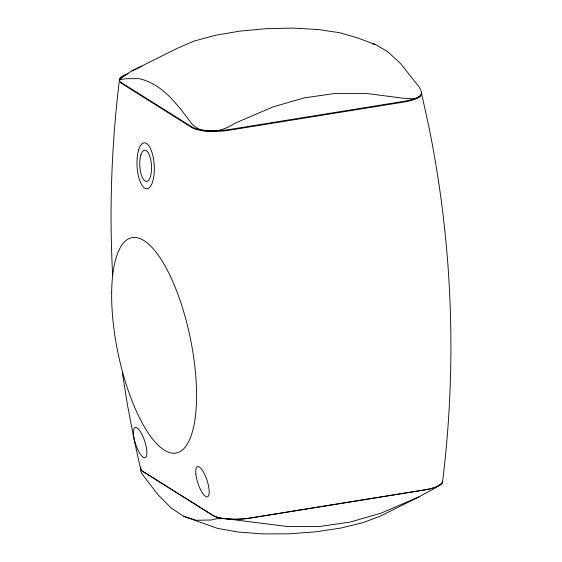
<?xml version="1.0" encoding="UTF-8"?>
<svg xmlns="http://www.w3.org/2000/svg" width="562" height="562" viewBox="0 0 562 562"><rect width="100%" height="100%" fill="white"/><g stroke="black" fill="none" stroke-linecap="round" stroke-linejoin="round"><path stroke-width="0.84" d="M119.453 79.804C111.487 144.49 109.197 209.844 112.618 274.93M140.795 467.717L140.823 471.392L141.575 473.211L157.739 494.469L171.284 508.069L183.451 516.232L217.382 528.322L238.056 532.024L262.482 533.9L289.001 533.83L315.809 531.821L341.064 528.006L363.059 522.639L380.291 516.099L419.414 496.689C426.368 492.312 437.166 487.844 442.217 482.814M420.622 95.849L421.493 93.081L421.233 91.255L419.217 87.089L400.685 63.675L387.675 51.648L375.564 44.56L356.856 37.675L339.954 32.772L318.204 29.505L293.097 28.1L266.332 28.655L239.749 31.135L215.141 35.364L194.199 41.054L178.351 47.819L131.901 70.91L121.771 77.352L119.755 79.179L119.622 79.888C125.733 77.992 132.26 79.01 138.596 78.568C162.783 83.619 177.824 105.347 191.825 123.802C203.03 136.067 222.461 131.649 234.726 123.331L272.872 106.956L304.253 97.872L334.25 93.573L367.274 93.566L403.305 98.238C408.953 98.188 415.88 100.373 420.502 96.067M119.769 79.446L123.464 76.263A28.901 7.917 -3.1 0 1 125.593 75.378M420.495 96.018L417.559 98.069A28.901 7.917 -3.1 0 1 403.509 102.101L229.619 130.159A28.901 7.917 -3.1 0 1 214.796 131.41L204.161 130.925A28.901 7.917 -3.1 0 1 192.035 127.672L121.603 83.429A28.901 7.917 -3.1 0 1 120.416 82.502M142.067 66.246L131.901 70.91M419.414 496.689L381.268 513.064L349.88 522.147L319.883 526.446L286.859 526.453L225.158 518.628L216.841 518.677L211.157 519.998L196.033 520.286L183.451 516.232M372.318 43.794L375.564 44.56M133.721 437.714L140.718 469.418M133.461 436.505L127.377 404.436L122.249 372.227M128.066 73.784A28.901 7.917 -3.1 0 0 121.561 82.74L191.993 126.977A28.901 7.917 -3.1 0 0 229.584 129.471L403.474 101.413A28.901 7.917 -3.1 0 0 421.282 92.196L428.539 125.108C452.501 242.215 457.285 363.185 442.547 481.81A28.901 7.917 -3.1 0 1 424.521 489.994L250.631 518.052A28.901 7.917 -3.1 0 1 213.04 515.565L142.608 471.321A28.901 7.917 -3.1 0 1 140.774 467.345M140.767 467.205A28.901 7.917 -3.1 0 0 142.6 471.188L213.033 515.424A28.901 7.917 -3.1 0 0 222.039 518.248L232.099 519.14A28.901 7.917 -3.1 0 0 250.624 517.918L424.514 489.86A28.901 7.917 -3.1 0 0 436.435 486.79L441.5 483.77A28.901 7.917 -3.1 0 0 442.54 481.669M421.324 92.892A28.901 7.917 -3.1 0 1 421.542 93.917M140.879 155.042A15.631 5.838 86.7 0 0 145.003 180.985A15.631 5.838 86.7 0 0 151.03 161.42A15.631 5.838 86.7 0 0 140.879 155.042M111.655 292.373A109.941 36.916 78.3 0 0 174.129 453.232A109.941 36.916 78.3 0 0 176.398 290.315A109.941 36.916 78.3 0 0 111.655 292.373M195.878 474.124A15.898 4.784 71.8 0 0 206.942 496.913A15.898 4.784 71.8 0 0 204.568 474.173A15.898 4.784 71.8 0 0 195.878 474.124M133.573 434.988A15.898 4.784 71.8 0 0 144.631 457.777A15.898 4.784 71.8 0 0 142.263 435.037A15.898 4.784 71.8 0 0 133.573 434.988M138.631 149.963A23.007 8.592 86.7 0 0 144.708 188.144A23.007 8.592 86.7 0 0 153.574 159.348A23.007 8.592 86.7 0 0 138.631 149.963"/></g></svg>
